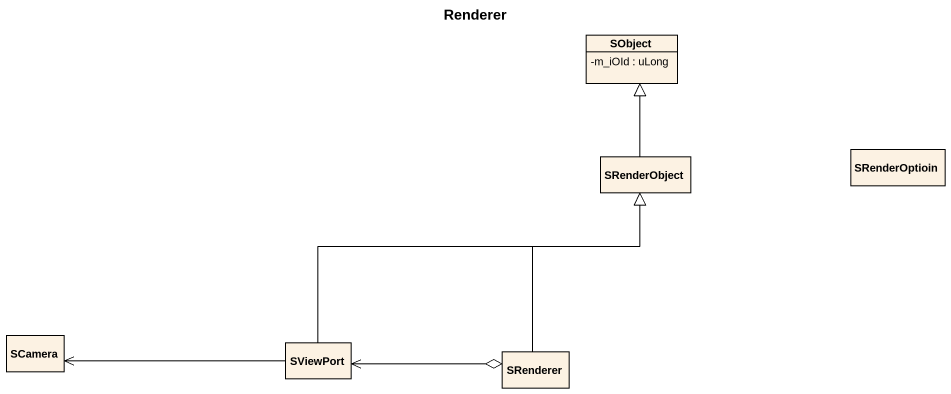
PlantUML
@startuml
title Renderer
hide circle
hide empty members
skinparam classAttributeIconSize 0
class SObject {
  -m_iOId : uLong
}
class SRenderObject
class SRenderOptioin
class SCamera
class SViewPort
class SRenderer
SRenderObject -up-|> SObject
SViewPort -right-|> SRenderObject
SViewPort -left-> SCamera
SRenderer -up-|> SRenderObject
SRenderer o-left-> SViewPort
@enduml
